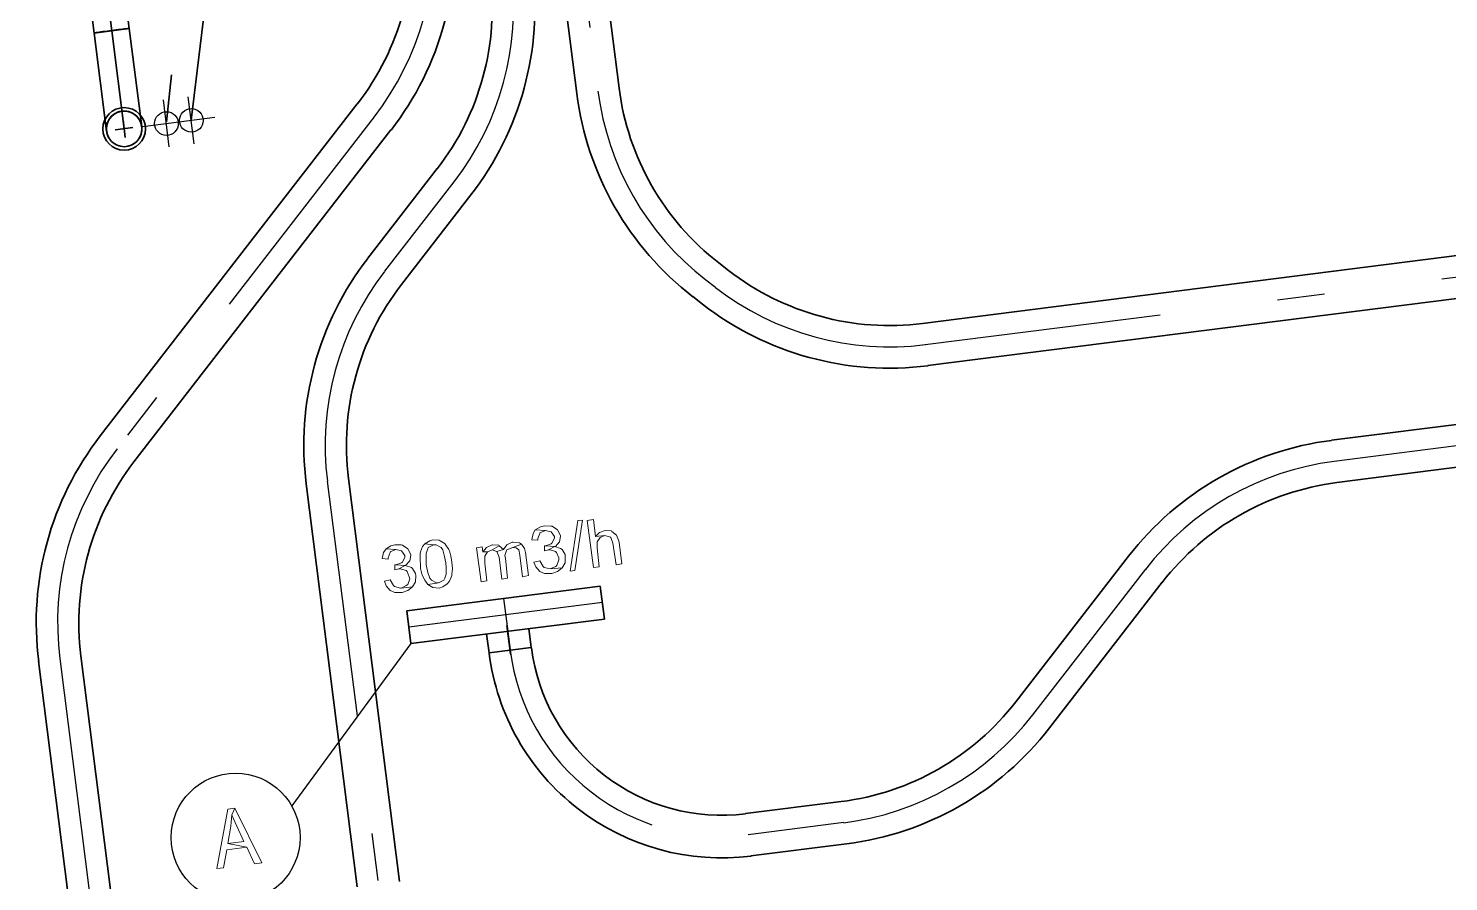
# Model space of a CAD drawing. Header units: metres. Extents: x 2713732.4 to 2713757.2, y 1226081.6 to 1226111.3.
# Drawn here: x 2713744.889 to 2713747.888, y 1226086.929 to 1226088.731 of the extents above; entities that cross this region are included whole.
import ezdxf

# ---------------------------------------------------------------- set-up
doc = ezdxf.new("R2010")
doc.units = ezdxf.units.M
doc.linetypes.add('DASHDOT', pattern=[1, 0.5, -0.25, 0, -0.25])
doc.linetypes.add('HIDDENX2', pattern=[0.75, 0.5, -0.25])
doc.layers.add('einlagen_boden_erstes_og', color=7, linetype='Continuous', true_color=0x000000)

msp = doc.modelspace()

# ---------------------------------------------------------------- linework, layer by layer
at = {"layer": 'einlagen_boden_erstes_og', "color": 96, "linetype": 'Continuous', "lineweight": 35, "true_color": 0x008000, "extrusion": (0.000477202, 0.001815, 0.999998)}
msp.add_line((2713745.2328, 1226088.5369, -0.1561), (2713745.6134, 1226091.6659, -0.162), dxfattribs=at)
at = {"layer": 'einlagen_boden_erstes_og', "color": 1, "linetype": 'DASHDOT', "lineweight": 35, "true_color": 0xff0000, "extrusion": (0.000477202, 0.001815, 0.999998)}
msp.add_line((2713745.5061, 1226091.5662, -0.1617), (2713745.1802, 1226088.5303, -0.1561), dxfattribs=at)
at = {"layer": 'einlagen_boden_erstes_og', "color": 1, "linetype": 'Continuous', "lineweight": 35, "true_color": 0xff0000, "extrusion": (0.000477202, 0.001815, 0.999998)}
for p, q in [((2713745.9671, 1226089.2229, -0.1577), (2713746.047, 1226088.5933, -0.1566)), ((2713746.0564, 1226089.2343, -0.1578), (2713746.1363, 1226088.6047, -0.1567)), ((2713745.5835, 1226088.5716, -0.1563), (2713745.0404, 1226087.8707, -0.1548)), ((2713745.6546, 1226088.5165, -0.1563), (2713745.1116, 1226087.8155, -0.1547)), ((2713746.7773, 1226088.108, -0.1561), (2713749.4754, 1226088.4504, -0.158)), ((2713745.752, 1226088.4347, -0.1562), (2713745.6054, 1226088.2455, -0.1558)), ((2713745.8232, 1226088.3796, -0.1561), (2713745.6765, 1226088.1903, -0.1557)), ((2713746.7886, 1226088.0187, -0.1559), (2713749.4868, 1226088.3612, -0.1578)), ((2713746.3469, 1226088.2358, -0.1561), (2713746.3675, 1226088.2199, -0.1561)), ((2713746.2918, 1226088.1647, -0.1559), (2713746.3124, 1226088.1487, -0.1559)), ((2713745.4754, 1226087.7692, -0.1548), (2713745.5834, 1226086.9178, -0.1533)), ((2713745.5647, 1226087.7806, -0.1549), (2713745.6727, 1226086.9291, -0.1534)), ((2713744.9104, 1226087.3944, -0.1539), (2713745.037, 1226086.3968, -0.1521)), ((2713744.9997, 1226087.4058, -0.154), (2713745.1263, 1226086.4082, -0.1522))]:
    msp.add_line(p, q, dxfattribs=at)
at = {"layer": 'einlagen_boden_erstes_og', "color": 7, "linetype": 'DASHDOT', "lineweight": 25, "extrusion": (0.000477202, 0.001815, 0.999998)}
for p, q in [((2713746.0117, 1226089.2286, -0.1577), (2713746.0916, 1226088.599, -0.1566)), ((2713745.1865, 1226088.4807, -0.156), (2713745.1739, 1226088.5799, -0.1562)), ((2713745.2391, 1226088.4873, -0.156), (2713745.2265, 1226088.5865, -0.1562)), ((2713745.619, 1226088.544, -0.1563), (2713745.076, 1226087.8431, -0.1548)), ((2713745.1306, 1226088.524, -0.156), (2713745.2824, 1226088.5432, -0.1562)), ((2713745.7876, 1226088.4072, -0.1561), (2713745.641, 1226088.2179, -0.1557)), ((2713746.7829, 1226088.0634, -0.156), (2713749.4811, 1226088.4058, -0.1579)), ((2713746.3194, 1226088.2002, -0.156), (2713746.3399, 1226088.1843, -0.156)), ((2713749.1683, 1226088.0097, -0.157), (2713747.6465, 1226087.8166, -0.156)), ((2713745.52, 1226087.7749, -0.1549), (2713745.6281, 1226086.9235, -0.1534)), ((2713747.2477, 1226087.5888, -0.1554), (2713747.0096, 1226087.2815, -0.1547)), ((2713744.9551, 1226087.4001, -0.1539), (2713745.0817, 1226086.4025, -0.1522)), ((2713746.6109, 1226087.0538, -0.1541), (2713746.4091, 1226087.0282, -0.1539))]:
    msp.add_line(p, q, dxfattribs=at)
at = {"layer": 'einlagen_boden_erstes_og', "color": 36, "linetype": 'Continuous', "lineweight": 35, "true_color": 0x6a4015, "extrusion": (0.000477202, 0.001815, 0.999998)}
for p, q in [((2713745.102, 1226088.7305, -0.1564), (2713745.0736, 1226088.9539, -0.1568)), ((2713744.9992, 1226088.9445, -0.1567), (2713745.0276, 1226088.7211, -0.1564)), ((2713745.102, 1226088.7305, -0.1564), (2713745.0276, 1226088.7211, -0.1564)), ((2713745.102, 1226088.7305, -0.1564), (2713745.0276, 1226088.7211, -0.1564)), ((2713745.0276, 1226088.7211, -0.1564), (2713745.0538, 1226088.5142, -0.156)), ((2713745.0288, 1226088.7214, -0.1564), (2713745.0304, 1226088.7217, -0.1564)), ((2713745.0304, 1226088.7217, -0.1564), (2713745.0325, 1226088.7221, -0.1564)), ((2713745.0325, 1226088.7221, -0.1564), (2713745.0352, 1226088.7225, -0.1564)), ((2713745.0352, 1226088.7225, -0.1564), (2713745.0384, 1226088.723, -0.1564)), ((2713745.0384, 1226088.723, -0.1564), (2713745.042, 1226088.7235, -0.1564)), ((2713745.042, 1226088.7235, -0.1564), (2713745.0461, 1226088.7241, -0.1564)), ((2713745.0461, 1226088.7241, -0.1564), (2713745.0504, 1226088.7247, -0.1564)), ((2713745.0504, 1226088.7247, -0.1564), (2713745.0551, 1226088.7253, -0.1564)), ((2713745.0551, 1226088.7253, -0.1564), (2713745.0598, 1226088.7259, -0.1564)), ((2713745.0598, 1226088.7259, -0.1564), (2713745.0647, 1226088.7265, -0.1564)), ((2713745.0647, 1226088.7265, -0.1564), (2713745.0695, 1226088.7271, -0.1564)), ((2713745.0695, 1226088.7271, -0.1564), (2713745.0743, 1226088.7277, -0.1564)), ((2713745.0743, 1226088.7277, -0.1564), (2713745.0789, 1226088.7283, -0.1564)), ((2713745.0789, 1226088.7283, -0.1564), (2713745.0833, 1226088.7288, -0.1564)), ((2713745.0833, 1226088.7288, -0.1564), (2713745.0873, 1226088.7293, -0.1564)), ((2713745.0873, 1226088.7293, -0.1564), (2713745.091, 1226088.7297, -0.1564)), ((2713745.091, 1226088.7297, -0.1564), (2713745.0942, 1226088.73, -0.1564)), ((2713745.0942, 1226088.73, -0.1564), (2713745.0969, 1226088.7303, -0.1564)), ((2713745.0969, 1226088.7303, -0.1564), (2713745.0991, 1226088.7304, -0.1564)), ((2713745.0991, 1226088.7304, -0.1564), (2713745.1007, 1226088.7305, -0.1564)), ((2713745.1282, 1226088.5237, -0.156), (2713745.102, 1226088.7305, -0.1564)), ((2713745.0548, 1226088.5288, -0.156), (2713745.0564, 1226088.5335, -0.156)), ((2713745.0564, 1226088.5335, -0.156), (2713745.0586, 1226088.5378, -0.156)), ((2713745.0586, 1226088.5378, -0.156), (2713745.0614, 1226088.5419, -0.156)), ((2713745.0614, 1226088.5419, -0.156), (2713745.0646, 1226088.5456, -0.1561)), ((2713745.0646, 1226088.5456, -0.1561), (2713745.0683, 1226088.5488, -0.1561)), ((2713745.0683, 1226088.5488, -0.1561), (2713745.0724, 1226088.5515, -0.1561)), ((2713745.0724, 1226088.5515, -0.1561), (2713745.0768, 1226088.5537, -0.1561)), ((2713745.0768, 1226088.5537, -0.1561), (2713745.0815, 1226088.5552, -0.1561)), ((2713745.0815, 1226088.5552, -0.1561), (2713745.0863, 1226088.5561, -0.1561)), ((2713745.0863, 1226088.5561, -0.1561), (2713745.0912, 1226088.5564, -0.1561)), ((2713745.0912, 1226088.5564, -0.1561), (2713745.0961, 1226088.5561, -0.1561)), ((2713745.0961, 1226088.5561, -0.1561), (2713745.1009, 1226088.5551, -0.1561)), ((2713745.1009, 1226088.5551, -0.1561), (2713745.1055, 1226088.5535, -0.1561)), ((2713745.1055, 1226088.5535, -0.1561), (2713745.1099, 1226088.5513, -0.1561)), ((2713745.1099, 1226088.5513, -0.1561), (2713745.114, 1226088.5486, -0.1561)), ((2713745.114, 1226088.5486, -0.1561), (2713745.1177, 1226088.5453, -0.1561)), ((2713745.1177, 1226088.5453, -0.1561), (2713745.1209, 1226088.5416, -0.1561)), ((2713745.1209, 1226088.5416, -0.1561), (2713745.1236, 1226088.5375, -0.1561)), ((2713745.1236, 1226088.5375, -0.1561), (2713745.1257, 1226088.5331, -0.1561)), ((2713745.1257, 1226088.5331, -0.1561), (2713745.1273, 1226088.5285, -0.1561)), ((2713745.0535, 1226088.5191, -0.156), (2713745.0539, 1226088.524, -0.156)), ((2713745.0538, 1226088.5142, -0.156), (2713745.0535, 1226088.5191, -0.156)), ((2713745.0539, 1226088.524, -0.156), (2713745.0548, 1226088.5288, -0.156)), ((2713745.1273, 1226088.5285, -0.1561), (2713745.1282, 1226088.5237, -0.156))]:
    msp.add_line(p, q, dxfattribs=at)
at = {"layer": 'einlagen_boden_erstes_og', "color": 36, "linetype": 'DASHDOT', "lineweight": 35, "true_color": 0x6a4015, "extrusion": (0.000477202, 0.001815, 0.999998)}
for p, q in [((2713745.0364, 1226088.9492, -0.1568), (2713745.0648, 1226088.7258, -0.1564)), ((2713745.091, 1226088.5189, -0.156), (2713745.0648, 1226088.7258, -0.1564)), ((2713745.0887, 1226088.5375, -0.156), (2713745.0934, 1226088.5003, -0.156)), ((2713745.1096, 1226088.5213, -0.156), (2713745.0724, 1226088.5166, -0.156))]:
    msp.add_line(p, q, dxfattribs=at)
at = {"layer": 'einlagen_boden_erstes_og', "color": 150, "linetype": 'Continuous', "lineweight": 35, "true_color": 0x0080ff, "extrusion": (0.000477202, 0.001815, 0.999998)}
for p, q in [((2713749.1627, 1226088.0544, -0.1571), (2713747.6408, 1226087.8612, -0.156)), ((2713749.174, 1226087.9651, -0.157), (2713747.6522, 1226087.7719, -0.1559)), ((2713747.2122, 1226087.6164, -0.1554), (2713746.9741, 1226087.3091, -0.1547)), ((2713746.0967, 1226087.5531, -0.1547), (2713745.688, 1226087.5012, -0.1545)), ((2713746.1056, 1226087.4836, -0.1546), (2713746.0967, 1226087.5531, -0.1547)), ((2713747.2833, 1226087.5613, -0.1553), (2713747.0452, 1226087.2539, -0.1547)), ((2713745.688, 1226087.5012, -0.1545), (2713745.6968, 1226087.4317, -0.1543)), ((2713745.6968, 1226087.4317, -0.1543), (2713746.1056, 1226087.4836, -0.1546)), ((2713745.8996, 1226087.4701, -0.1545), (2713745.9072, 1226087.4101, -0.1544)), ((2713745.8999, 1226087.4676, -0.1545), (2713745.9075, 1226087.4081, -0.1544)), ((2713745.9509, 1226087.4237, -0.1544), (2713745.9458, 1226087.4633, -0.1545)), ((2713745.8566, 1226087.452, -0.1544), (2713745.8616, 1226087.4123, -0.1544)), ((2713745.8616, 1226087.4123, -0.1544), (2713745.9509, 1226087.4237, -0.1544)), ((2713746.6052, 1226087.0984, -0.1542), (2713746.4034, 1226087.0728, -0.154)), ((2713746.6165, 1226087.0091, -0.154), (2713746.4148, 1226086.9835, -0.1539))]:
    msp.add_line(p, q, dxfattribs=at)
at = {"layer": 'einlagen_boden_erstes_og', "color": 150, "linetype": 'Continuous', "lineweight": 25, "true_color": 0x0080ff, "extrusion": (0.000477202, 0.001815, 0.999998)}
for p, q in [((2713746.1011, 1226087.5183, -0.1547), (2713745.6924, 1226087.4665, -0.1544)), ((2713745.8924, 1226087.5271, -0.1546), (2713745.9012, 1226087.4577, -0.1545))]:
    msp.add_line(p, q, dxfattribs=at)
at = {"layer": 'einlagen_boden_erstes_og', "color": 7, "linetype": 'Continuous', "lineweight": 25, "extrusion": (0.000477202, 0.001815, 0.999998)}
msp.add_line((2713745.6968, 1226087.4317, -0.1543), (2713745.4449, 1226087.0892, -0.1536), dxfattribs=at)
at = {"layer": 'einlagen_boden_erstes_og', "color": 150, "lineweight": 0}
for points in [[(2713746.0821, 1226087.6936), (2713746.0691, 1226087.6914), (2713746.0821, 1226087.5926), (2713746.0941, 1226087.5937), (2713746.0897, 1226087.6339), (2713746.0897, 1226087.6339), (2713746.0897, 1226087.6469), (2713746.0962, 1226087.6556), (2713746.106, 1226087.6599), (2713746.0865, 1226087.6578)], [(2713745.9594, 1226087.6719), (2713745.955, 1226087.6643), (2713745.9518, 1226087.6512), (2713745.9648, 1226087.6502), (2713745.9648, 1226087.6534), (2713745.9691, 1226087.6643), (2713745.9691, 1226087.6654), (2713745.9811, 1226087.6708)], [(2713745.9789, 1226087.6806), (2713745.9702, 1226087.6784), (2713745.9594, 1226087.6719), (2713745.9811, 1226087.6708), (2713745.9811, 1226087.6708), (2713745.993, 1226087.6675), (2713745.9996, 1226087.6578), (2713745.9996, 1226087.6545), (2713745.9941, 1226087.6436), (2713745.993, 1226087.6426), (2713745.9811, 1226087.6382), (2713746.0017, 1226087.6371), (2713746.0104, 1226087.6469), (2713746.0126, 1226087.6589), (2713746.0126, 1226087.6599), (2713746.0072, 1226087.6708), (2713746.0061, 1226087.6719), (2713745.9952, 1226087.6795), (2713745.992, 1226087.6795)], [(2713746.0332, 1226087.585), (2713746.0495, 1226087.6914), (2713746.0593, 1226087.6925), (2713746.043, 1226087.5861), (2713746.0332, 1226087.585)], [(2713746.1071, 1226087.6708), (2713746.0951, 1226087.6665), (2713746.0865, 1226087.6578), (2713746.106, 1226087.6599), (2713746.118, 1226087.6567), (2713746.119, 1226087.6556), (2713746.1234, 1226087.6436), (2713746.1299, 1226087.598), (2713746.1419, 1226087.6002), (2713746.1364, 1226087.6458), (2713746.1353, 1226087.6502), (2713746.131, 1226087.661), (2713746.1212, 1226087.6686), (2713746.1201, 1226087.6697)], [(2713745.6628, 1226087.6404), (2713745.6541, 1226087.6382), (2713745.6444, 1226087.6317), (2713745.665, 1226087.6306), (2713745.665, 1226087.6306), (2713745.6769, 1226087.6273), (2713745.6835, 1226087.6176), (2713745.6835, 1226087.6143), (2713745.6791, 1226087.6035), (2713745.6769, 1226087.6024), (2713745.665, 1226087.598), (2713745.6856, 1226087.5969), (2713745.6943, 1226087.6067), (2713745.6965, 1226087.6187), (2713745.6965, 1226087.6197), (2713745.6911, 1226087.6306), (2713745.69, 1226087.6317), (2713745.6791, 1226087.6393), (2713745.6759, 1226087.6404)], [(2713745.7258, 1226087.6426), (2713745.7215, 1226087.6371), (2713745.7171, 1226087.6252), (2713745.7161, 1226087.6219), (2713745.7161, 1226087.61), (2713745.7171, 1226087.5958), (2713745.7171, 1226087.5904), (2713745.7204, 1226087.5763), (2713745.7258, 1226087.5654), (2713745.7323, 1226087.5567), (2713745.7323, 1226087.5567), (2713745.7552, 1226087.56), (2713745.7508, 1226087.56), (2713745.7399, 1226087.5654), (2713745.7367, 1226087.5698), (2713745.7323, 1226087.5817), (2713745.7291, 1226087.598), (2713745.7291, 1226087.6089), (2713745.7291, 1226087.623), (2713745.7323, 1226087.6317), (2713745.7334, 1226087.635), (2713745.7443, 1226087.6404)], [(2713745.7432, 1226087.6512), (2713745.7367, 1226087.6491), (2713745.7258, 1226087.6426), (2713745.7443, 1226087.6404), (2713745.7497, 1226087.6404), (2713745.7606, 1226087.635), (2713745.7638, 1226087.6295), (2713745.7671, 1226087.6187), (2713745.7704, 1226087.6024), (2713745.7714, 1226087.5915), (2713745.7714, 1226087.5785), (2713745.7682, 1226087.5698), (2713745.766, 1226087.5654), (2713745.7552, 1226087.56), (2713745.7323, 1226087.5567), (2713745.7432, 1226087.5502), (2713745.7562, 1226087.5491), (2713745.7638, 1226087.5513), (2713745.7736, 1226087.5578), (2713745.778, 1226087.5633), (2713745.7834, 1226087.5752), (2713745.7834, 1226087.5785), (2713745.7845, 1226087.5893), (2713745.7834, 1226087.6045), (2713745.7812, 1226087.6165), (2713745.778, 1226087.6273), (2713745.7769, 1226087.6306), (2713745.7693, 1226087.6415), (2713745.7693, 1226087.6426), (2713745.7584, 1226087.6491), (2713745.7562, 1226087.6502)], [(2713745.8475, 1226087.636), (2713745.8355, 1226087.6339), (2713745.8453, 1226087.5622), (2713745.8573, 1226087.5643), (2713745.8529, 1226087.6013), (2713745.8529, 1226087.6045), (2713745.8529, 1226087.6165), (2713745.8583, 1226087.6252), (2713745.8486, 1226087.6252)], [(2713745.8692, 1226087.6404), (2713745.8681, 1226087.6404), (2713745.8562, 1226087.635), (2713745.8486, 1226087.6252), (2713745.8583, 1226087.6252), (2713745.8681, 1226087.6295), (2713745.8833, 1226087.6382), (2713745.8822, 1226087.6393)], [(2713745.8833, 1226087.6382), (2713745.8681, 1226087.6295), (2713745.8779, 1226087.6263), (2713745.892, 1226087.6306)], [(2713745.9127, 1226087.6458), (2713745.9105, 1226087.6458), (2713745.8996, 1226087.6404), (2713745.892, 1226087.6306), (2713745.8779, 1226087.6263), (2713745.8779, 1226087.6263), (2713745.8833, 1226087.6143), (2713745.8888, 1226087.5676), (2713745.9007, 1226087.5698), (2713745.8964, 1226087.6111), (2713745.8953, 1226087.6176), (2713745.8985, 1226087.6284), (2713745.8996, 1226087.6295), (2713745.9116, 1226087.635), (2713745.93, 1226087.6415), (2713745.9257, 1226087.6447)], [(2713745.93, 1226087.6415), (2713745.9116, 1226087.635), (2713745.9192, 1226087.6339), (2713745.9246, 1226087.6295), (2713745.9268, 1226087.6187), (2713745.9322, 1226087.573), (2713745.9452, 1226087.5752), (2713745.9387, 1226087.6241), (2713745.9366, 1226087.6328)], [(2713745.9789, 1226087.6382), (2713745.9789, 1226087.6273), (2713745.9876, 1226087.6295), (2713746.0006, 1226087.6371), (2713746.0017, 1226087.6371), (2713745.9811, 1226087.6382)], [(2713746.0006, 1226087.6371), (2713745.9876, 1226087.6295), (2713745.9909, 1226087.6295), (2713746.0017, 1226087.6263), (2713746.0039, 1226087.6241), (2713746.0093, 1226087.6132), (2713746.0093, 1226087.6089), (2713746.005, 1226087.5969), (2713746.0028, 1226087.5948), (2713745.9909, 1226087.5893), (2713746.0159, 1226087.5915), (2713746.0224, 1226087.6024), (2713746.0224, 1226087.6143), (2713746.0224, 1226087.6197), (2713746.0159, 1226087.6306), (2713746.0126, 1226087.6328)], [(2713745.6444, 1226087.6317), (2713745.6389, 1226087.6241), (2713745.6357, 1226087.6111), (2713745.6487, 1226087.61), (2713745.6487, 1226087.6132), (2713745.653, 1226087.6241), (2713745.653, 1226087.6252), (2713745.665, 1226087.6306)], [(2713745.9691, 1226087.6067), (2713745.9561, 1226087.6035), (2713745.9605, 1226087.5937), (2713745.9691, 1226087.5839), (2713745.9789, 1226087.5796), (2713745.992, 1226087.5796), (2713745.9941, 1226087.5796), (2713746.0061, 1226087.5839), (2713746.0159, 1226087.5915), (2713745.9909, 1226087.5893), (2713745.9909, 1226087.5893), (2713745.9778, 1226087.5926), (2713745.9757, 1226087.5948)], [(2713745.6628, 1226087.598), (2713745.6628, 1226087.5872), (2713745.6715, 1226087.5893), (2713745.6846, 1226087.5969), (2713745.6856, 1226087.5969), (2713745.665, 1226087.598)], [(2713745.6846, 1226087.5969), (2713745.6715, 1226087.5893), (2713745.6748, 1226087.5893), (2713745.6867, 1226087.5861), (2713745.6889, 1226087.5839), (2713745.6932, 1226087.573), (2713745.6943, 1226087.5687), (2713745.69, 1226087.5567), (2713745.6867, 1226087.5546), (2713745.6759, 1226087.5491), (2713745.6998, 1226087.5513), (2713745.7063, 1226087.5622), (2713745.7074, 1226087.5752), (2713745.7063, 1226087.5796), (2713745.6998, 1226087.5904), (2713745.6976, 1226087.5926)], [(2713745.653, 1226087.5665), (2713745.6411, 1226087.5633), (2713745.6444, 1226087.5535), (2713745.653, 1226087.5437), (2713745.6628, 1226087.5394), (2713745.6769, 1226087.5394), (2713745.678, 1226087.5394), (2713745.69, 1226087.5437), (2713745.6998, 1226087.5513), (2713745.6759, 1226087.5491), (2713745.6748, 1226087.5491), (2713745.6617, 1226087.5524), (2713745.6596, 1226087.5546)]]:
    msp.add_lwpolyline(points, close=True, dxfattribs=at)
at = {"layer": 'einlagen_boden_erstes_og', "color": 7, "lineweight": 0}
for points in [[(2713745.325, 1226087.0842), (2713745.3098, 1226087.0821), (2713745.287, 1226086.9571), (2713745.3011, 1226086.9582), (2713745.3076, 1226086.9962), (2713745.35, 1226087.0017), (2713745.3098, 1226087.0093), (2713745.3163, 1226087.0462), (2713745.3174, 1226087.0549), (2713745.3185, 1226087.0701)], [(2713745.325, 1226087.0842), (2713745.3185, 1226087.0701), (2713745.3217, 1226087.0614), (2713745.3294, 1226087.0462), (2713745.3435, 1226087.0136), (2713745.3098, 1226087.0093), (2713745.35, 1226087.0017), (2713745.3663, 1226086.9669), (2713745.3815, 1226086.9691)]]:
    msp.add_lwpolyline(points, close=True, dxfattribs=at)
at = {"layer": 'einlagen_boden_erstes_og', "color": 36, "linetype": 'Continuous', "lineweight": 35, "true_color": 0x6a4015, "extrusion": (0.000477202, 0.001815, 0.999998)}
for radius in [0.045, 0.0375]:
    msp.add_circle((2713744.7821, 1226084.1484, 3520.5086), radius, dxfattribs=at)
at = {"layer": 'einlagen_boden_erstes_og', "color": 36, "linetype": 'HIDDENX2', "lineweight": 35, "true_color": 0x6a4015, "extrusion": (0.000477202, 0.001815, 0.999998)}
msp.add_circle((2713744.7821, 1226084.1484, 3520.5086), 0.0375, dxfattribs=at)
at = {"layer": 'einlagen_boden_erstes_og', "color": 1, "linetype": 'Continuous', "lineweight": 25, "true_color": 0xff0000, "extrusion": (0.000477202, 0.001815, 0.999998)}
msp.add_circle((2713744.8713, 1226084.1597, 3520.5086), 0.025, dxfattribs=at)
at = {"layer": 'einlagen_boden_erstes_og', "color": 96, "linetype": 'Continuous', "lineweight": 25, "true_color": 0x008000, "extrusion": (0.000477202, 0.001815, 0.999998)}
msp.add_circle((2713744.9239, 1226084.1664, 3520.5086), 0.025, dxfattribs=at)
at = {"layer": 'einlagen_boden_erstes_og', "color": 7, "linetype": 'Continuous', "lineweight": 25, "extrusion": (0.000477202, 0.001815, 0.999998)}
msp.add_circle((2713745.0174, 1226082.6519, 3520.5086), 0.136, dxfattribs=at)
at = {"layer": 'einlagen_boden_erstes_og', "color": 7, "linetype": 'DASHDOT', "lineweight": 25, "extrusion": (0.000477202, 0.001815, 0.999998)}
for centre, radius, start, end in [((2713744.8358, 1226084.541, 3520.5086), 0.6, 322.2326, 7.2326), ((2713745.0044, 1226084.4041, 3520.5086), 0.6, 322.2326, 7.2326), ((2713746.3779, 1226084.304, 3520.5086), 0.6, 187.2326, 232.2326), ((2713745.8064, 1226083.4799, 3520.5086), 0.6, 142.2326, 187.2326), ((2713746.3985, 1226084.2881, 3520.5086), 0.6, 232.2326, 277.2325), ((2713745.2414, 1226083.1051, 3520.5086), 0.6, 142.2326, 187.2326), ((2713747.4131, 1226082.8508, 3520.5086), 0.6, 97.2326, 142.2326), ((2713746.0436, 1226083.1038, 3520.5086), 0.4498, 187.2325, 277.2325), ((2713746.2264, 1226083.2784, 3520.5086), 0.6, 277.2325, 322.2326)]:
    msp.add_arc(centre, radius, start, end, dxfattribs=at)
at = {"layer": 'einlagen_boden_erstes_og', "color": 1, "linetype": 'Continuous', "lineweight": 35, "true_color": 0xff0000, "extrusion": (0.000477202, 0.001815, 0.999998)}
for centre, radius, start, end in [((2713744.8358, 1226084.541, 3520.5086), 0.645, 322.2326, 7.2326), ((2713744.8358, 1226084.541, 3520.5086), 0.555, 322.2326, 7.2326), ((2713745.0044, 1226084.4041, 3520.5086), 0.555, 322.2326, 7.2326), ((2713745.0044, 1226084.4041, 3520.5086), 0.645, 322.2326, 7.2326), ((2713746.3779, 1226084.304, 3520.5086), 0.645, 187.2326, 232.2326), ((2713746.3779, 1226084.304, 3520.5086), 0.555, 187.2326, 232.2326), ((2713745.8064, 1226083.4799, 3520.5086), 0.645, 142.2326, 187.2326), ((2713746.3985, 1226084.2881, 3520.5086), 0.555, 232.2326, 277.2325), ((2713745.8064, 1226083.4799, 3520.5086), 0.555, 142.2326, 187.2326), ((2713746.3985, 1226084.2881, 3520.5086), 0.645, 232.2326, 277.2325), ((2713745.2414, 1226083.1051, 3520.5086), 0.645, 142.2326, 187.2326), ((2713745.2414, 1226083.1051, 3520.5086), 0.555, 142.2326, 187.2326)]:
    msp.add_arc(centre, radius, start, end, dxfattribs=at)
at = {"layer": 'einlagen_boden_erstes_og', "color": 150, "linetype": 'Continuous', "lineweight": 35, "true_color": 0x0080ff, "extrusion": (0.000477202, 0.001815, 0.999998)}
for centre, radius, start, end in [((2713747.4131, 1226082.8508, 3520.5086), 0.645, 97.2326, 142.2326), ((2713747.4131, 1226082.8508, 3520.5086), 0.555, 97.2326, 142.2326), ((2713746.0436, 1226083.1038, 3520.5086), 0.4048, 187.2325, 277.2325), ((2713746.0436, 1226083.1038, 3520.5086), 0.4948, 187.2325, 277.2325), ((2713746.2264, 1226083.2784, 3520.5086), 0.555, 277.2325, 322.2326), ((2713746.2264, 1226083.2784, 3520.5086), 0.645, 277.2325, 322.2326)]:
    msp.add_arc(centre, radius, start, end, dxfattribs=at)

doc.saveas('drawing.dxf')
